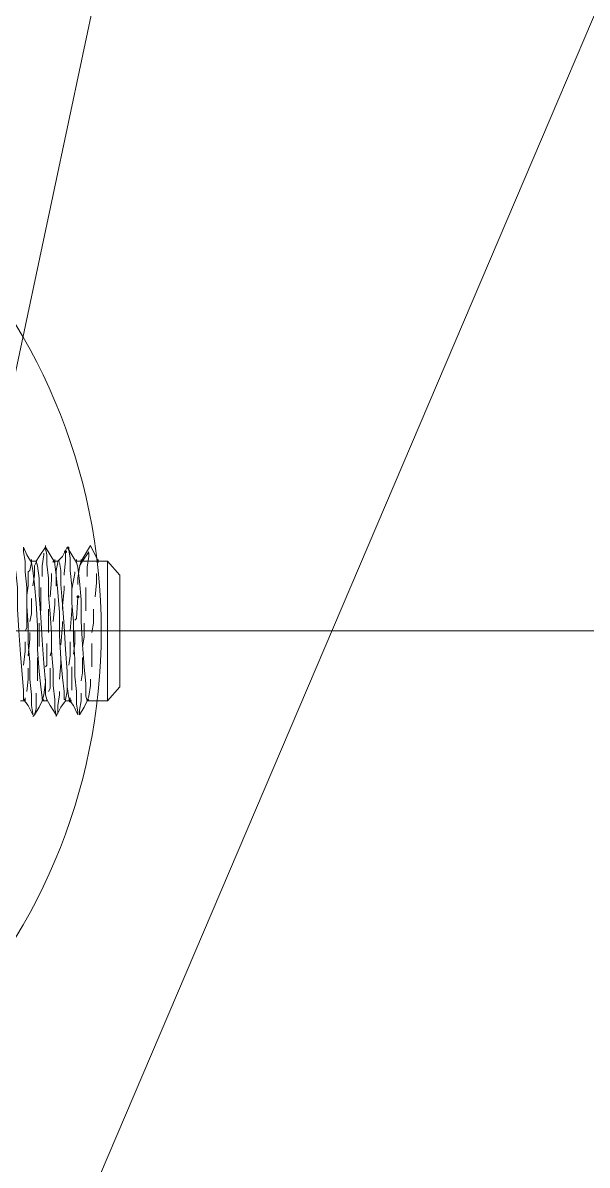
# Model space of a CAD drawing. Header units: millimetres. Extents: x 89051 to 218395, y -330386 to -125649.
# Drawn here: x 92743.8 to 92787.8, y -127062.7 to -126973.7 of the extents above; entities that cross this region are included whole.
import ezdxf

# ---------------------------------------------------------------- set-up
doc = ezdxf.new("R2010")
doc.units = ezdxf.units.MM
doc.header["$LTSCALE"] = 13
for name, pattern in [('1 实线', [0]), ('ACAD_ISO04W100', [30, 24, -3, 0, -3]), ('CENTER', [50.8, 31.75, -6.35, 6.35, -6.35])]:
    doc.linetypes.add(name, pattern=pattern)
doc.layers.get('0').update_dxf_attribs({"color": 1, "linetype": 'CENTER'})
doc.layers.add('C00-00-00', color=7, linetype='Continuous')
doc.layers.add('标注、文本', color=3, linetype='Continuous', lineweight=25)
doc.layers.add('铁心', color=3, linetype='Continuous', lineweight=0)

msp = doc.modelspace()

# ---------------------------------------------------------------- hatches: boundary and pattern name
at = {"layer": 'C00-00-00'}
h = msp.add_hatch(color=256, dxfattribs=at)
h.dxf.hatch_style = 2
h.paths.add_polyline_path([(92747.251, -127014.906), (92747.216, -127014.991), (92747.13, -127015.027), (92747.045, -127014.991), (92747.01, -127014.906), (92747.045, -127014.82), (92747.13, -127014.785), (92747.216, -127014.82)])
h = msp.add_hatch(color=256, dxfattribs=at)
h.dxf.hatch_style = 2
h.paths.add_polyline_path([(92748.22, -127018.415), (92748.184, -127018.501), (92748.099, -127018.536), (92748.013, -127018.501), (92747.978, -127018.415), (92748.013, -127018.33), (92748.099, -127018.294), (92748.184, -127018.33)])
h = msp.add_hatch(color=256, dxfattribs=at)
h.dxf.hatch_style = 2
h.paths.add_polyline_path([(92747.614, -127026.523), (92747.579, -127026.608), (92747.494, -127026.644), (92747.408, -127026.608), (92747.373, -127026.523), (92747.408, -127026.437), (92747.494, -127026.402), (92747.579, -127026.437)])

# ---------------------------------------------------------------- linework, layer by layer
at = {"color": 7, "linetype": '1 实线', "lineweight": 0}
msp.add_circle((92703.931, -127021.077), 45.983, dxfattribs=at)
at = {"layer": 'C00-00-00', "lineweight": 15}
for points in [[(92744.468, -127015.753), (92744.105, -127015.148), (92743.863, -127014.543)], [(92743.863, -127014.543), (92743.863, -127014.906), (92743.984, -127015.632), (92743.984, -127016.479), (92744.105, -127017.689), (92744.105, -127019.141), (92744.226, -127020.593), (92744.226, -127022.045), (92744.347, -127023.497), (92744.347, -127024.829), (92744.468, -127026.039), (92744.468, -127026.886), (92744.589, -127027.491), (92744.589, -127027.612)], [(92745.557, -127014.543), (92745.073, -127015.269), (92744.831, -127015.632)], [(92745.315, -127015.995), (92745.436, -127015.148)], [(92745.436, -127015.148), (92745.436, -127015.027)], [(92745.557, -127014.543), (92745.557, -127014.422)], [(92746.283, -127015.753), (92745.92, -127015.148), (92745.557, -127014.543)], [(92745.557, -127014.543), (92745.557, -127014.664), (92745.678, -127015.148), (92745.678, -127015.874), (92745.799, -127016.963), (92745.799, -127018.294), (92745.92, -127019.746), (92746.041, -127021.198), (92746.041, -127022.65), (92746.162, -127024.102), (92746.162, -127025.313), (92746.283, -127026.402), (92746.283, -127027.128), (92746.404, -127027.612)], [(92747.251, -127014.543), (92746.888, -127015.269), (92746.525, -127015.632)], [(92747.13, -127015.632), (92747.13, -127014.906)], [(92747.978, -127015.753), (92747.615, -127015.148), (92747.251, -127014.543)], [(92747.251, -127014.543), (92747.373, -127014.543), (92747.373, -127014.785), (92747.494, -127015.39), (92747.494, -127016.358), (92747.615, -127017.568), (92747.615, -127018.899), (92747.736, -127020.351), (92747.736, -127021.803), (92747.857, -127023.255), (92747.857, -127024.587), (92747.978, -127025.797), (92747.978, -127026.765), (92748.099, -127027.37), (92748.099, -127027.612)], [(92749.067, -127014.422), (92748.341, -127015.632)], [(92748.946, -127014.906), (92748.462, -127015.632)], [(92748.825, -127016.116), (92748.946, -127015.269)], [(92748.946, -127015.269), (92748.946, -127015.027)], [(92749.672, -127015.632), (92749.067, -127014.422)], [(92743.984, -127026.402), (92743.863, -127026.402), (92743.863, -127025.676), (92743.742, -127024.466), (92743.621, -127022.892), (92743.5, -127021.077), (92743.379, -127019.383), (92743.379, -127017.689), (92743.258, -127016.479), (92743.137, -127015.874), (92743.137, -127015.753)], [(92744.347, -127016.358), (92744.468, -127015.753)], [(92744.468, -127015.632), (92744.468, -127015.511)], [(92744.468, -127015.753), (92744.468, -127015.632)], [(92744.831, -127015.632), (92744.468, -127015.632)], [(92744.468, -127015.753), (92744.589, -127016.358), (92744.71, -127017.447), (92744.831, -127018.899), (92744.952, -127020.714), (92744.952, -127022.529), (92745.073, -127024.224), (92745.194, -127025.434), (92745.315, -127026.281), (92745.315, -127026.402)], [(92744.831, -127015.753), (92744.71, -127015.995)], [(92744.71, -127015.995), (92744.71, -127016.721)], [(92744.831, -127015.632), (92744.831, -127015.753)], [(92745.678, -127026.402), (92745.557, -127026.039), (92745.557, -127025.071), (92745.436, -127023.618), (92745.315, -127021.803), (92745.194, -127019.988), (92745.073, -127018.294), (92745.073, -127016.963), (92744.952, -127015.995), (92744.831, -127015.632), (92744.831, -127015.753)], [(92745.315, -127016.842), (92745.315, -127015.995)], [(92746.162, -127015.753), (92746.162, -127015.632)], [(92746.283, -127015.632), (92746.283, -127015.511)], [(92746.283, -127015.753), (92746.283, -127015.632)], [(92746.646, -127015.632), (92746.283, -127015.632)], [(92746.283, -127015.753), (92746.283, -127015.874), (92746.404, -127016.721), (92746.525, -127018.052), (92746.646, -127019.625), (92746.646, -127021.44), (92746.767, -127023.255), (92746.888, -127024.708), (92747.009, -127025.797), (92747.009, -127026.402), (92747.13, -127026.402)], [(92746.525, -127015.753), (92746.404, -127016.358)], [(92746.525, -127015.632), (92746.525, -127015.753)], [(92747.494, -127026.402), (92747.373, -127026.281), (92747.251, -127025.434), (92747.251, -127024.224), (92747.13, -127022.529), (92747.009, -127020.714), (92746.888, -127019.02), (92746.767, -127017.447), (92746.767, -127016.358), (92746.646, -127015.753)], [(92747.009, -127016.6), (92747.13, -127015.632)], [(92747.978, -127015.632), (92747.978, -127015.511)], [(92750.398, -127015.632), (92747.978, -127015.632)], [(92747.978, -127015.753), (92748.099, -127016.116), (92748.22, -127017.205), (92748.341, -127018.657), (92748.341, -127020.351), (92748.462, -127022.166), (92748.583, -127023.86), (92748.704, -127025.192), (92748.704, -127026.16), (92748.825, -127026.523)], [(92748.22, -127016.116), (92748.099, -127016.963)], [(92748.341, -127015.632), (92748.22, -127016.116)], [(92748.462, -127015.632), (92748.22, -127015.995)], [(92748.341, -127015.632), (92748.341, -127015.511)], [(92748.341, -127015.632), (92749.672, -127015.632)], [(92748.825, -127016.842), (92748.825, -127016.116)], [(92749.672, -127015.632), (92749.672, -127015.511)], [(92749.672, -127015.753), (92749.672, -127015.632)], [(92751.366, -127016.721), (92750.398, -127015.632)], [(92750.398, -127021.077), (92750.398, -127020.109), (92750.398, -127019.02), (92750.398, -127018.173), (92750.398, -127017.326), (92750.398, -127016.721), (92750.398, -127016.116), (92750.398, -127015.874), (92750.398, -127015.632)], [(92744.226, -127016.479), (92744.347, -127016.358)], [(92744.226, -127017.568), (92744.226, -127016.479)], [(92744.71, -127016.721), (92744.589, -127017.568)], [(92746.041, -127017.084), (92746.041, -127016.6)], [(92746.404, -127016.358), (92746.404, -127017.568)], [(92747.009, -127016.721), (92747.009, -127016.6)], [(92747.615, -127017.81), (92747.857, -127016.6)], [(92747.857, -127016.6), (92747.857, -127016.479)], [(92748.099, -127016.963), (92748.099, -127017.447)], [(92749.551, -127017.326), (92749.551, -127016.6)], [(92751.366, -127016.721), (92751.366, -127016.842), (92751.366, -127017.326), (92751.366, -127017.81), (92751.366, -127018.536), (92751.366, -127019.262), (92751.366, -127020.109), (92751.366, -127021.077)], [(92744.105, -127018.294), (92744.226, -127017.568)], [(92745.194, -127018.294), (92745.194, -127017.689)], [(92745.92, -127018.415), (92746.041, -127017.084)], [(92746.888, -127019.141), (92747.009, -127017.81)], [(92747.009, -127017.81), (92747.009, -127017.568)], [(92747.615, -127018.294), (92747.615, -127017.81)], [(92748.704, -127018.536), (92748.704, -127017.689)], [(92749.43, -127018.415), (92749.551, -127017.326)], [(92744.468, -127018.536), (92744.468, -127019.746)], [(92745.194, -127019.504), (92745.194, -127018.294)], [(92746.283, -127018.536), (92746.283, -127019.02)], [(92748.099, -127018.415), (92747.978, -127020.109)], [(92748.704, -127019.504), (92748.704, -127018.536)], [(92744.105, -127020.835), (92744.105, -127019.262)], [(92745.799, -127020.109), (92745.799, -127019.383)], [(92746.283, -127019.02), (92746.162, -127020.351)], [(92746.888, -127019.383), (92746.888, -127019.141)], [(92747.494, -127021.077), (92747.615, -127019.504)], [(92747.615, -127019.504), (92747.615, -127019.262)], [(92749.309, -127020.472), (92749.309, -127019.383)], [(92744.468, -127019.746), (92744.347, -127020.351)], [(92745.073, -127021.319), (92745.073, -127020.472)], [(92745.799, -127021.198), (92745.799, -127020.109)], [(92746.767, -127022.166), (92746.888, -127020.593)], [(92746.888, -127020.593), (92746.888, -127020.351)], [(92747.978, -127020.109), (92747.857, -127020.23)], [(92748.583, -127021.561), (92748.583, -127020.472)], [(92749.188, -127021.198), (92749.309, -127020.472)], [(92743.984, -127021.077), (92744.105, -127020.835)], [(92744.347, -127021.198), (92744.347, -127021.682)], [(92745.073, -127022.287), (92745.073, -127021.319)], [(92746.041, -127021.198), (92746.041, -127022.65)], [(92747.857, -127021.077), (92747.857, -127022.045)], [(92750.398, -127026.523), (92750.398, -127026.281), (92750.398, -127026.039), (92750.398, -127025.434), (92750.398, -127024.829), (92750.398, -127023.981), (92750.398, -127023.134), (92750.398, -127022.045), (92750.398, -127021.077)], [(92751.366, -127021.077), (92751.366, -127022.045), (92751.366, -127022.892), (92751.366, -127023.618), (92751.366, -127024.345), (92751.366, -127024.95), (92751.366, -127025.313), (92751.366, -127025.434)], [(92743.984, -127022.65), (92743.984, -127021.924)], [(92744.347, -127021.682), (92744.226, -127023.013)], [(92745.678, -127023.739), (92745.678, -127022.045)], [(92747.494, -127023.013), (92747.494, -127021.924)], [(92747.857, -127022.045), (92747.736, -127022.892)], [(92748.462, -127022.287), (92748.583, -127021.561)], [(92749.188, -127022.287), (92749.188, -127022.045)], [(92749.188, -127023.86), (92749.188, -127022.287)], [(92743.863, -127023.739), (92743.984, -127022.65)], [(92744.952, -127024.102), (92744.952, -127023.134)], [(92746.041, -127022.65), (92745.92, -127023.013)], [(92746.767, -127023.618), (92746.767, -127023.013)], [(92747.373, -127023.739), (92747.494, -127023.013)], [(92748.462, -127024.345), (92748.462, -127023.134)], [(92744.226, -127023.981), (92744.226, -127024.829)], [(92744.952, -127024.95), (92744.952, -127024.102)], [(92745.557, -127023.86), (92745.678, -127023.739)], [(92745.92, -127023.981), (92745.92, -127024.224)], [(92746.646, -127024.829), (92746.767, -127023.618)], [(92747.615, -127023.86), (92747.615, -127025.071)], [(92744.226, -127024.829), (92744.105, -127025.797)], [(92745.436, -127026.039), (92745.557, -127025.071)], [(92745.557, -127025.071), (92745.557, -127024.829)], [(92745.92, -127024.224), (92745.92, -127025.555)], [(92747.251, -127025.797), (92747.251, -127024.708)], [(92747.615, -127025.071), (92747.615, -127025.676)], [(92748.341, -127024.95), (92748.462, -127024.345)], [(92749.067, -127025.313), (92749.067, -127024.829)], [(92744.831, -127026.402), (92744.831, -127025.918)], [(92745.92, -127025.555), (92745.799, -127025.797)], [(92746.646, -127026.039), (92746.646, -127025.797)], [(92747.13, -127026.402), (92747.251, -127025.797)], [(92748.341, -127026.523), (92748.341, -127025.918)], [(92748.946, -127026.16), (92749.067, -127025.313)], [(92750.398, -127026.523), (92751.366, -127025.434)], [(92743.621, -127026.523), (92743.984, -127026.523)], [(92743.863, -127026.402), (92744.226, -127026.886), (92744.589, -127027.612)], [(92743.984, -127026.402), (92743.984, -127026.281)], [(92743.984, -127026.523), (92743.984, -127026.402)], [(92744.71, -127027.612), (92745.073, -127027.007), (92745.315, -127026.523)], [(92744.831, -127027.128), (92744.831, -127026.402)], [(92745.315, -127026.523), (92745.436, -127026.039)], [(92745.315, -127026.523), (92745.436, -127026.402)], [(92745.315, -127026.523), (92745.678, -127026.523)], [(92745.678, -127026.402), (92745.678, -127026.523)], [(92745.678, -127026.523), (92745.678, -127026.402)], [(92745.678, -127026.523), (92745.678, -127026.402)], [(92745.678, -127026.402), (92745.92, -127026.886), (92746.404, -127027.612)], [(92746.404, -127027.733), (92746.767, -127027.007), (92747.13, -127026.523)], [(92746.525, -127026.886), (92746.646, -127026.039)], [(92747.13, -127026.523), (92747.13, -127026.402)], [(92747.13, -127026.523), (92747.494, -127026.523)], [(92747.373, -127026.402), (92747.736, -127026.886), (92748.099, -127027.612)], [(92747.494, -127026.402), (92747.494, -127026.281)], [(92747.494, -127026.523), (92747.494, -127026.402)], [(92748.22, -127027.249), (92748.341, -127026.523)], [(92748.22, -127027.612), (92748.583, -127027.007), (92748.825, -127026.523)], [(92748.825, -127026.523), (92748.946, -127026.16)], [(92748.825, -127026.523), (92748.946, -127026.402)], [(92748.825, -127026.523), (92750.398, -127026.523)], [(92744.589, -127027.733), (92744.71, -127027.612)], [(92744.71, -127027.612), (92744.831, -127027.128)], [(92746.404, -127027.733), (92746.404, -127027.612)], [(92746.525, -127027.491), (92746.525, -127026.886)], [(92748.22, -127027.612), (92748.22, -127027.249)]]:
    msp.add_lwpolyline(points, dxfattribs=at)
at = {"layer": '标注、文本', "color": 1, "linetype": 'ACAD_ISO04W100', "lineweight": 15}
for p, q in [((92968.431, -127021.077), (92439.431, -127021.077)), ((92794.869, -127021.077), (92612.992, -127021.077))]:
    msp.add_line(p, q, dxfattribs=at)
at = {"layer": '铁心'}
for points in [[(92718.487, -127117.603), (92899.097, -126265.3), (92899.097, -126265.3)], [(92703.931, -127171.033), (93087.514, -126271.309), (93087.514, -126271.309)]]:
    msp.add_lwpolyline(points, dxfattribs=at)

doc.saveas('drawing.dxf')
